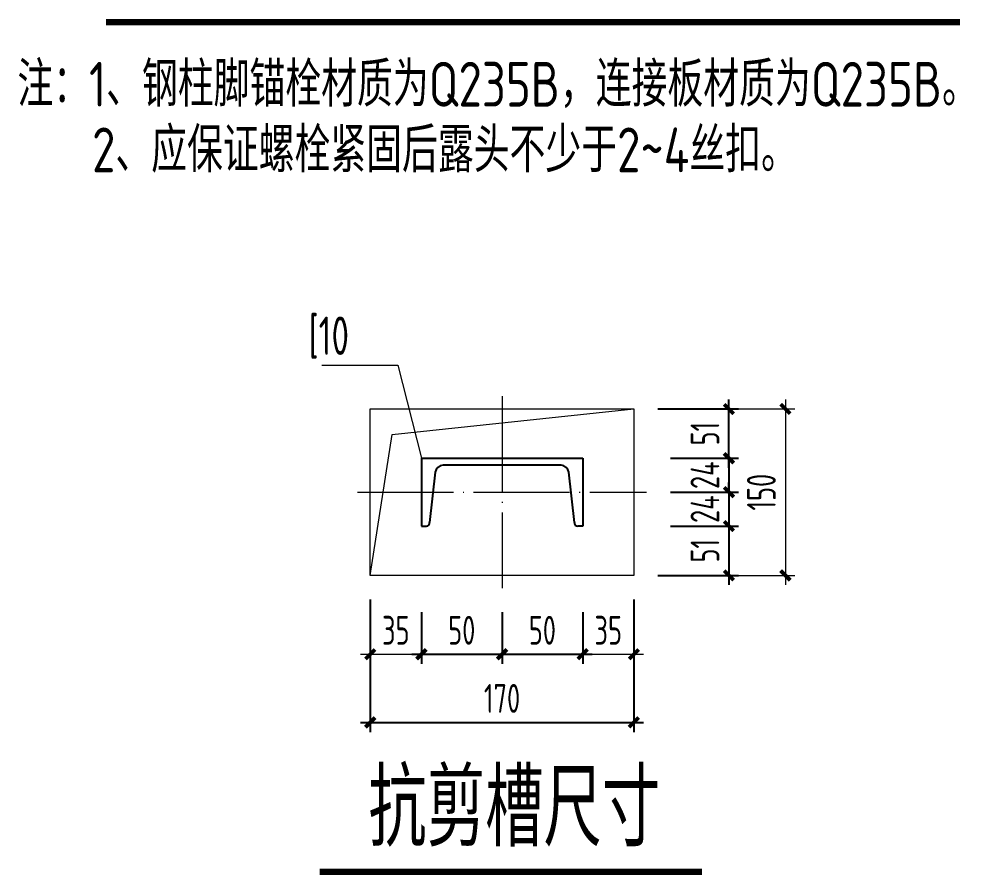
# Model space of a CAD drawing. Extents: x 69728788 to 150163257, y 20675998 to 43663798.
# Drawn here: x 75132988 to 75146105, y 21604636 to 21616528 of the extents above; entities that cross this region are included whole.
import ezdxf
from ezdxf.enums import TextEntityAlignment as Align

# ---------------------------------------------------------------- set-up
doc = ezdxf.new("R2010")
doc.units = 0
doc.header["$LTSCALE"] = 1000
doc.header["$MEASUREMENT"] = 0
doc.linetypes.add('4', pattern=[5, 1.5, -1, 1.5, -1])
doc.linetypes.add('DOTE', pattern=[2.42, 2, -0.2, 0.02, -0.2])
doc.layers.get('0').update_dxf_attribs({"linetype": 'CONTINUOUS'})
doc.layers.get('DEFPOINTS').update_dxf_attribs({"linetype": 'CONTINUOUS'})
for name, color, linetype in [('03', 3, 'CONTINUOUS'), ('AXIS', 3, 'CONTINUOUS'), ('COLU', 7, 'CONTINUOUS'), ('DIM', 3, 'CONTINUOUS'), ('NUM', 7, 'CONTINUOUS'), ('TEXT', 7, 'CONTINUOUS'), ('钢板标注', 253, 'CONTINUOUS')]:
    doc.layers.add(name, color=color, linetype=linetype)
doc.styles.add('TSSD_Dimension', font='Tssdeng.shx', dxfattribs={"width": 0.7, "bigfont": 'hztxt.shx'})
doc.styles.add('TSSD_NORM', font='Tssdeng.shx', dxfattribs={"width": 0.65, "bigfont": 'hztxt.shx'})
doc.styles.add('TSSD_Rein', font='atssdeng.shx', dxfattribs={"width": 0.7, "bigfont": 'atssdchn.shx'})
doc.dimstyles.new('TSSD_10_100', dxfattribs={"dimtxt": 300, "dimasz": 100, "dimexe": 100, "dimexo": 250, "dimgap": 100, "dimtad": 1, "dimdec": 0, "dimlfac": 0.1, "dimzin": 0, "dimdsep": 46, "dimtxsty": 'TSSD_Dimension', "dimblk": 'ARCHTICK', "dimcen": 0, "dimdle": 100, "dimclrt": 7, "dimadec": 0, "dimazin": 0, "dimtfac": 1, "dimtdec": 0, "dimtix": 1, "dimtmove": 2, "dimatfit": 3, "dimldrblk": 'ARCHTICK', "dimfxl": 1, "dimtolj": 1, "dimtzin": 0, "dimarcsym": 0})

# ---------------------------------------------------------------- blocks, each defined once
blk = doc.blocks.new('A$C77486477')
at = {"layer": '钢板标注', "color": 1, "linetype": '4'}
for p, q in [((-543.9, 23.3, 1102), (-543.9, -241.7, 1102)), ((-543.9, 23.3, 1102), (86.1, 23.3, 1102)), ((86.1, 23.3, 1102), (86.1, -241.7, 1102)), ((-489.7, -31.6, 1102), (-512.1, -228, 1102)), ((1.8, -4.2, 1102), (-459.5, -4.2, 1102)), ((54.4, -228, 1102), (32, -31.6, 1102)), ((-543.9, -241.7, 1102), (-524.5, -241.7, 1102)), ((86.1, -241.7, 1102), (66.8, -241.7, 1102))]:
    blk.add_line(p, q, dxfattribs=at)
at = {"layer": '钢板标注'}
for centre, radius, start, end in [((-457.6, -36.7, 1102), 32.6, 93.4084, 170.881), ((-0.2, -36.7, 1102), 32.6, 9.119, 86.5916), ((-523.7, -230, 1102), 11.8, 266.2349, 9.4759), ((66, -230, 1102), 11.8, 170.5243, 273.765)]:
    blk.add_arc(centre, radius, start, end, dxfattribs=at)
blk = doc.blocks.new('_ArchTick')
at = {"color": 0, "linetype": 'ByBlock', "const_width": 0.4}
blk.add_lwpolyline([(-0.5, -0.5), (0.5, 0.5)], dxfattribs=at)
blk = doc.blocks.new('*D7741')
at = {"layer": 'DEFPOINTS', "color": 0}
for p in [(75138982.5, 21611752.9), (75138982.5, 21611399.6), (75139842.9, 21611399.6)]:
    blk.add_point(p, dxfattribs=at)
at = {"layer": 'DIM', "color": 0, "lineweight": -2}
for p, q in [((75139842.9, 21611752.9), (75139842.9, 21611852.9)), ((75139232.5, 21611752.9), (75139942.9, 21611752.9)), ((75139842.9, 21611752.9), (75139842.9, 21611399.6)), ((75139232.5, 21611399.6), (75139942.9, 21611399.6)), ((75139842.9, 21611399.6), (75139842.9, 21611299.6))]:
    blk.add_line(p, q, dxfattribs=at)
at = {"layer": 'DIM', "color": 0, "lineweight": -2, "xscale": 100, "yscale": 100, "zscale": 100}
for p, rotation in [((75139842.9, 21611752.9), 270), ((75139842.9, 21611399.6), 90)]:
    blk.add_blockref('_ArchTick', p, dxfattribs=dict(at, rotation=rotation))
at = {"layer": 'DIM', "color": 7, "lineweight": 5, "insert": (75139592.9, 21611576.2), "char_height": 300, "attachment_point": 5, "rotation": 90, "style": 'TSSD_Dimension'}
blk.add_mtext('\\A1;24', dxfattribs=at)
blk = doc.blocks.new('*D7742')
at = {"layer": 'DEFPOINTS', "color": 0}
for p in [(75138982.5, 21611399.6), (75138982.5, 21611046.2), (75139842.9, 21611046.2)]:
    blk.add_point(p, dxfattribs=at)
at = {"layer": 'DIM', "color": 0, "lineweight": -2}
for p, q in [((75139842.9, 21611399.6), (75139842.9, 21611499.6)), ((75139232.5, 21611399.6), (75139942.9, 21611399.6)), ((75139842.9, 21611399.6), (75139842.9, 21611046.2)), ((75139232.5, 21611046.2), (75139942.9, 21611046.2)), ((75139842.9, 21611046.2), (75139842.9, 21610946.2))]:
    blk.add_line(p, q, dxfattribs=at)
at = {"layer": 'DIM', "color": 0, "lineweight": -2, "xscale": 100, "yscale": 100, "zscale": 100}
for p, rotation in [((75139842.9, 21611399.6), 270), ((75139842.9, 21611046.2), 90)]:
    blk.add_blockref('_ArchTick', p, dxfattribs=dict(at, rotation=rotation))
at = {"layer": 'DIM', "color": 7, "lineweight": 5, "insert": (75139592.9, 21611222.9), "char_height": 300, "attachment_point": 5, "rotation": 90, "style": 'TSSD_Dimension'}
blk.add_mtext('\\A1;24', dxfattribs=at)
blk = doc.blocks.new('*D7743')
at = {"layer": 'DEFPOINTS', "color": 0}
for p in [(75138852.3, 21612266.2, -512), (75139842.9, 21612266.2), (75138987.9, 21611752.9)]:
    blk.add_point(p, dxfattribs=at)
at = {"layer": 'DIM', "color": 0, "lineweight": -2}
for p, q in [((75139842.9, 21611652.9), (75139842.9, 21612366.2)), ((75139102.3, 21612266.2), (75139942.9, 21612266.2)), ((75139237.9, 21611752.9), (75139942.9, 21611752.9))]:
    blk.add_line(p, q, dxfattribs=at)
at = {"layer": 'DIM', "color": 0, "lineweight": -2, "xscale": 100, "yscale": 100, "zscale": 100}
for p, rotation in [((75139842.9, 21612266.2), 90), ((75139842.9, 21611752.9), 270)]:
    blk.add_blockref('_ArchTick', p, dxfattribs=dict(at, rotation=rotation))
at = {"layer": 'DIM', "color": 7, "lineweight": 5, "insert": (75139592.9, 21612009.6), "char_height": 300, "attachment_point": 5, "rotation": 90, "style": 'TSSD_Dimension'}
blk.add_mtext('\\A1;51', dxfattribs=at)
blk = doc.blocks.new('*D7744')
at = {"layer": 'DEFPOINTS', "color": 0}
for p in [(75138987.9, 21611046.2), (75138852.3, 21610532.9, -512), (75139842.9, 21610532.9)]:
    blk.add_point(p, dxfattribs=at)
at = {"layer": 'DIM', "color": 0, "lineweight": -2}
for p, q in [((75139842.9, 21611146.2), (75139842.9, 21610432.9)), ((75139237.9, 21611046.2), (75139942.9, 21611046.2)), ((75139102.3, 21610532.9), (75139942.9, 21610532.9))]:
    blk.add_line(p, q, dxfattribs=at)
at = {"layer": 'DIM', "color": 0, "lineweight": -2, "xscale": 100, "yscale": 100, "zscale": 100}
for p, rotation in [((75139842.9, 21611046.2), 90), ((75139842.9, 21610532.9), 270)]:
    blk.add_blockref('_ArchTick', p, dxfattribs=dict(at, rotation=rotation))
at = {"layer": 'DIM', "color": 7, "lineweight": 5, "insert": (75139592.9, 21610789.6), "char_height": 300, "attachment_point": 5, "rotation": 90, "style": 'TSSD_Dimension'}
blk.add_mtext('\\A1;51', dxfattribs=at)
blk = doc.blocks.new('*D7745')
at = {"layer": 'DEFPOINTS', "color": 0}
for p in [(75136638.9, 21610399.6), (75137479, 21610399.6), (75137479, 21609711.3)]:
    blk.add_point(p, dxfattribs=at)
at = {"layer": 'DIM', "color": 0, "lineweight": -2}
for p, q in [((75136638.9, 21610149.6), (75136638.9, 21609611.3)), ((75137479, 21610149.6), (75137479, 21609611.3)), ((75136538.9, 21609711.3), (75137579, 21609711.3))]:
    blk.add_line(p, q, dxfattribs=at)
at = {"layer": 'DIM', "color": 0, "lineweight": -2, "xscale": 100, "yscale": 100, "zscale": 100, "rotation": 180}
blk.add_blockref('_ArchTick', (75136638.9, 21609711.3), dxfattribs=at)
at = {"layer": 'DIM', "color": 0, "lineweight": -2, "xscale": 100, "yscale": 100, "zscale": 100}
blk.add_blockref('_ArchTick', (75137479, 21609711.3), dxfattribs=at)
at = {"layer": 'DIM', "color": 7, "lineweight": 5, "insert": (75137059, 21609961.3), "char_height": 300, "attachment_point": 5, "style": 'TSSD_Dimension'}
blk.add_mtext('\\A1;50', dxfattribs=at)
blk = doc.blocks.new('*D7746')
at = {"layer": 'DEFPOINTS', "color": 0}
for p in [(75137479, 21610399.6), (75138319, 21610399.6), (75138319, 21609711.3)]:
    blk.add_point(p, dxfattribs=at)
at = {"layer": 'DIM', "color": 0, "lineweight": -2}
for p, q in [((75137479, 21610149.6), (75137479, 21609611.3)), ((75138319, 21610149.6), (75138319, 21609611.3)), ((75137379, 21609711.3), (75138419, 21609711.3))]:
    blk.add_line(p, q, dxfattribs=at)
at = {"layer": 'DIM', "color": 0, "lineweight": -2, "xscale": 100, "yscale": 100, "zscale": 100, "rotation": 180}
blk.add_blockref('_ArchTick', (75137479, 21609711.3), dxfattribs=at)
at = {"layer": 'DIM', "color": 0, "lineweight": -2, "xscale": 100, "yscale": 100, "zscale": 100}
blk.add_blockref('_ArchTick', (75138319, 21609711.3), dxfattribs=at)
at = {"layer": 'DIM', "color": 7, "lineweight": 5, "insert": (75137899, 21609961.3), "char_height": 300, "attachment_point": 5, "style": 'TSSD_Dimension'}
blk.add_mtext('\\A1;50', dxfattribs=at)
blk = doc.blocks.new('*D7747')
at = {"layer": 'DEFPOINTS', "color": 0}
for p in [(75136105.6, 21610532.9, -256), (75138852.3, 21610532.9, -256), (75138852.3, 21609001.5)]:
    blk.add_point(p, dxfattribs=at)
at = {"layer": 'DIM', "color": 0, "lineweight": -2}
for p, q in [((75136105.6, 21610282.9), (75136105.6, 21608901.5)), ((75138852.3, 21610282.9), (75138852.3, 21608901.5)), ((75136005.6, 21609001.5), (75138952.3, 21609001.5))]:
    blk.add_line(p, q, dxfattribs=at)
at = {"layer": 'DIM', "color": 0, "lineweight": -2, "xscale": 100, "yscale": 100, "zscale": 100, "rotation": 180}
blk.add_blockref('_ArchTick', (75136105.6, 21609001.5), dxfattribs=at)
at = {"layer": 'DIM', "color": 0, "lineweight": -2, "xscale": 100, "yscale": 100, "zscale": 100}
blk.add_blockref('_ArchTick', (75138852.3, 21609001.5), dxfattribs=at)
at = {"layer": 'DIM', "color": 7, "lineweight": 5, "insert": (75137479, 21609251.5), "char_height": 300, "attachment_point": 5, "style": 'TSSD_Dimension'}
blk.add_mtext('\\A1;170', dxfattribs=at)
blk = doc.blocks.new('12536532')
at = {"layer": 'AXIS', "linetype": 'DOTE', "lineweight": 5, "ltscale": 0.5}
for p, q in [((75137479, 21612399.6, -256), (75137479, 21610399.6, -256)), ((75135972.3, 21611399.6, -256), (75138985.6, 21611399.6, -256))]:
    blk.add_line(p, q, dxfattribs=at)
at = {"layer": 'COLU', "lineweight": 5}
for p, q in [((75135600.3, 21612721.4, 256), (75136394.3, 21612721.4, 256)), ((75136394.3, 21612721.4, 256), (75136638.9, 21611752.9, -256)), ((75136334.5, 21612000.9), (75138852.3, 21612266.2, -256)), ((75136105.6, 21610532.9, -256), (75136334.5, 21612000.9))]:
    blk.add_line(p, q, dxfattribs=at)
at = {"layer": 'COLU', "lineweight": 5, "elevation": -256}
blk.add_lwpolyline([(75136105.6, 21612266.2), (75138852.3, 21612266.2), (75138852.3, 21610532.9), (75136105.6, 21610532.9)], close=True, dxfattribs=at)
at = {"layer": 'DIM', "lineweight": 5}
for p, q in [((75140431, 21612366.2, 256), (75140431, 21610432.9, 256)), ((75139826, 21612266.2, 256), (75140531, 21612266.2, 256)), ((75139690.4, 21610532.9, 256), (75140531, 21610532.9, 256)), ((75136105.6, 21610282.9), (75136105.6, 21609611.3)), ((75138852.3, 21610282.9), (75138852.3, 21609611.3)), ((75136638.9, 21610149.6), (75136638.9, 21609611.3)), ((75138319, 21610149.6), (75138319, 21609611.3)), ((75136005.6, 21609711.3), (75136738.9, 21609711.3)), ((75138219, 21609711.3), (75138952.3, 21609711.3))]:
    blk.add_line(p, q, dxfattribs=at)
at = {"layer": 'NUM', "const_width": 66.7}
for points in [[(75142249.3, 21616296.6), (75133354.1, 21616296.6)], [(75139562.6, 21607444.1), (75135579.7, 21607444.1)]]:
    blk.add_lwpolyline(points, dxfattribs=at)
at = {"layer": 'COLU', "lineweight": 5, "xscale": 2.66666667163372, "yscale": 2.66666666790843, "zscale": 2.666666666666666}
blk.add_blockref('A$C77486477', (75138089.3, 21611690.8, -3194.7), dxfattribs=at)
at = {"layer": 'DIM', "lineweight": 5, "xscale": 100, "yscale": 100, "zscale": 100}
for p, rotation in [((75140431, 21612266.2, 256), 90), ((75140431, 21610532.9, 256), 270), ((75136105.6, 21609711.3), 180), ((75138319, 21609711.3), 180)]:
    blk.add_blockref('_ArchTick', p, dxfattribs=dict(at, rotation=rotation))
for p in [(75136638.9, 21609711.3), (75138852.3, 21609711.3)]:
    blk.add_blockref('_ArchTick', p, dxfattribs=at)
at = {"layer": 'DIM', "color": 7, "lineweight": 5, "insert": (75140181, 21611399.6, 256), "char_height": 300, "attachment_point": 5, "rotation": 90, "style": 'TSSD_Dimension'}
blk.add_mtext('150', dxfattribs=at)
at = {"layer": 'DIM', "color": 7, "lineweight": 5, "char_height": 300, "attachment_point": 5, "style": 'TSSD_Dimension'}
for insert in [(75136372.3, 21609961.3), (75138585.6, 21609961.3)]:
    blk.add_mtext('35', dxfattribs=dict(at, insert=insert))
at = {"layer": 'TEXT', "color": 0, "lineweight": 5, "style": 'TSSD_NORM', "width": 0.8}
for s, p in [('注：1、钢柱脚锚栓材质为Q235B，连接板材质为Q235B。', (75132429.4, 21615415.9)), ('2、应保证螺栓紧固后露头不少于2~4丝扣。', (75133207.1, 21614732.1, -64))]:
    blk.add_text(s, height=466.667, dxfattribs=at).set_placement(p)
at = {"layer": 'TEXT', "lineweight": 5, "style": 'TSSD_Rein', "width": 0.7}
blk.add_text('[10', height=400, dxfattribs=at).set_placement((75135464.3, 21612829.6, 256))
at = {"layer": 'TEXT', "lineweight": 5, "style": 'TSSD_Rein', "width": 0.8}
blk.add_text('抗剪槽尺寸', height=800, dxfattribs=at).set_placement((75137606.7, 21607710.7), align=Align.CENTER)
at = {"layer": 'DIM', "lineweight": 5}
for base, p1, p2, angle, picture, middle in [((75139842.9, 21612266.2, 256), (75138987.9, 21611752.9, 256), (75138852.3, 21612266.2, -256), 90, '*D7743', (75139592.9, 21612009.6, 256)), ((75139842.9, 21610532.9, 256), (75138987.9, 21611046.2, 256), (75138852.3, 21610532.9, -256), 270, '*D7744', (75139592.9, 21610789.6, 256))]:
    dim = blk.add_linear_dim(base=base, p1=p1, p2=p2, angle=angle, dimstyle='TSSD_10_100', dxfattribs=at)
    dim.commit()
    dim.dimension.update_dxf_attribs({"geometry": picture, "text_midpoint": middle})
for base, p1, p2, picture, middle in [((75139842.9, 21611399.6, 256), (75138982.5, 21611752.9, 256), (75138982.5, 21611399.6, 256), '*D7741', (75139592.9, 21611576.2, 256)), ((75139842.9, 21611046.2, 256), (75138982.5, 21611399.6, 256), (75138982.5, 21611046.2, 256), '*D7742', (75139592.9, 21611222.9, 256))]:
    dim = blk.add_linear_dim(base=base, p1=p1, p2=p2, angle=90, text='24', dimstyle='TSSD_10_100', dxfattribs=at)
    dim.commit()
    dim.dimension.update_dxf_attribs({"geometry": picture, "text_midpoint": middle})
for base, p1, p2, text, picture, middle in [((75138852.3, 21609001.5), (75136105.6, 21610532.9, -256), (75138852.3, 21610532.9, -256), '170', '*D7747', (75137479, 21609251.5)), ((75137479, 21609711.3), (75136638.9, 21610399.6), (75137479, 21610399.6), '50', '*D7745', (75137059, 21609961.3)), ((75138319, 21609711.3), (75137479, 21610399.6), (75138319, 21610399.6), '50', '*D7746', (75137899, 21609961.3))]:
    dim = blk.add_linear_dim(base=base, p1=p1, p2=p2, text=text, dimstyle='TSSD_10_100', dxfattribs=at)
    dim.commit()
    dim.dimension.update_dxf_attribs({"geometry": picture, "text_midpoint": middle})

msp = doc.modelspace()

# ---------------------------------------------------------------- block references
at = {"layer": '03', "xscale": 1.333330001682043, "yscale": 1.333329999819398, "zscale": 1.33333}
msp.add_blockref('12536532', (-25043354.6, -7205173.1), dxfattribs=at)

doc.saveas('drawing.dxf')
